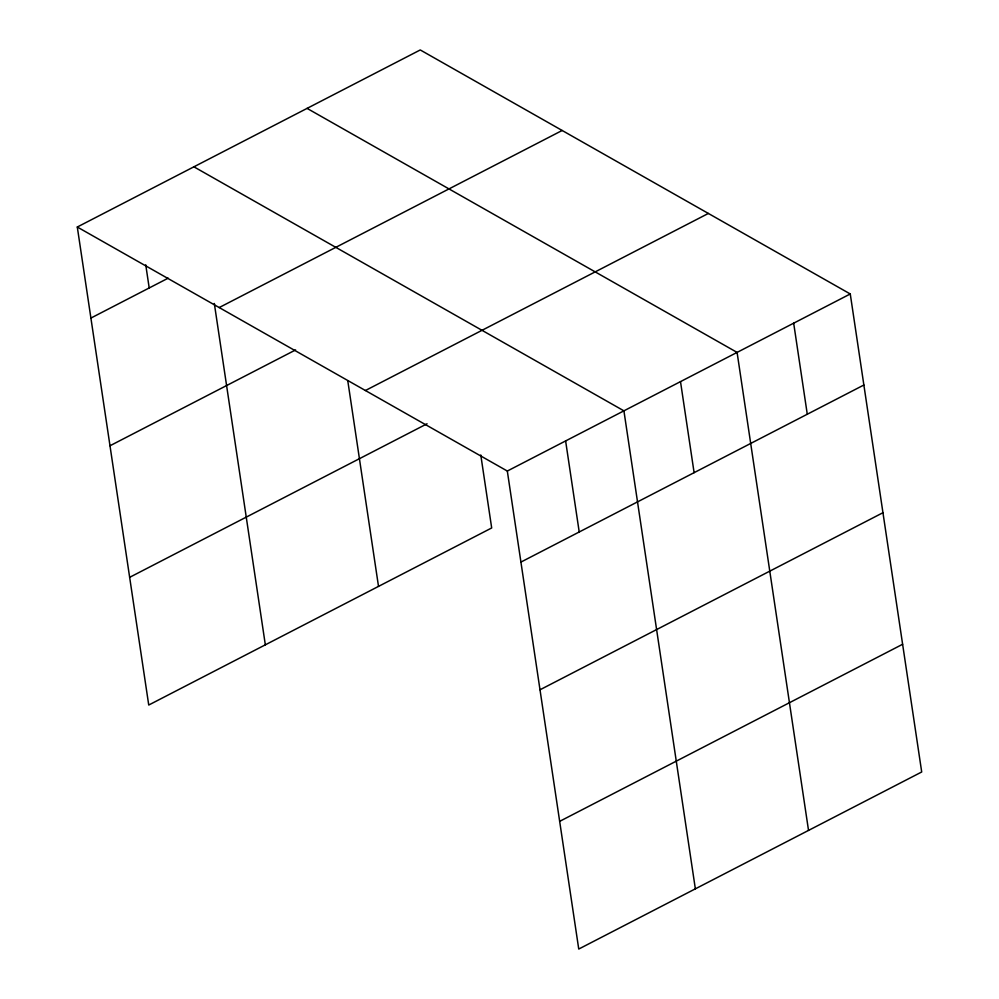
<?xml version="1.0" encoding="UTF-8"?>
<svg xmlns="http://www.w3.org/2000/svg" width="999" height="999" viewBox="0 0 999 999"><rect width="100%" height="100%" fill="white"/><g stroke="black" fill="none" stroke-linecap="round" stroke-linejoin="round"><path stroke-width="1.5" d="M77.298 227.023L420.254 49.95L850.261 293.968L921.702 771.977L578.746 949.05L507.317 471.041L77.298 227.023L148.739 705.032L491.683 527.959L480.781 454.982M90.909 318.069L168.182 278.159M219.206 307.555L562.15 130.482M109.99 445.766L295.604 349.925M365.409 390.522L708.353 213.449M129.645 577.335L427.06 423.776M507.317 471.041L850.261 293.968M520.916 562.087L863.873 385.015M540.009 689.785L882.954 512.712M559.665 821.353L902.621 644.28M307.08 108.379L737.087 352.41L808.528 830.406M193.906 166.821L623.913 410.839L695.354 888.848M793.681 323.189L807.279 414.235M680.506 381.63L694.105 472.664M565.621 440.946L579.22 531.992M347.764 380.669L378.509 586.388M214.323 303.471L265.334 644.817M145.742 264.822L149.201 287.962"/></g></svg>
